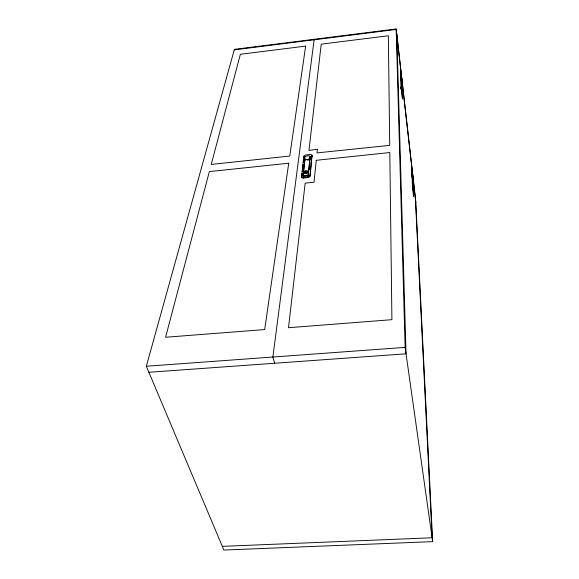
<?xml version="1.0" encoding="UTF-8"?>
<svg xmlns="http://www.w3.org/2000/svg" width="579" height="579" viewBox="0 0 579 579"><rect width="100%" height="100%" fill="white"/><g stroke="black" fill="none" stroke-linecap="round" stroke-linejoin="round"><path stroke-width="0.87" d="M304.88 159.811L302.947 175.893L303.331 176.197L308.238 175.415L310.156 158.364M304.909 158.537L303.179 175.813L308.158 175.039L310.047 156.866M401.413 89.057L401.095 75.95L400.733 76.052M310.018 176.132L311.994 155.49A2.121 1.144 -11.5 0 0 310.04 154.535L306.009 154.962A2.121 1.144 -11.7 0 0 303.787 156.366L301.565 177A2.178 1.216 -11.9 0 0 303.555 178.035L307.731 177.608A2.186 1.223 -11.7 0 0 310.018 176.132L311.994 155.49M308.484 175.097L308.687 173.309M309.085 169.734L309.287 167.946M309.685 164.371L309.888 162.583M305.603 172.832L305.423 171.97L305.929 172.803L306.088 171.76L305.929 172.803M305.763 171.797L305.488 171.406L305.423 171.97M306.204 173.193L306.088 171.76M301.565 177L301.999 173.418M302.224 171.623L302.549 168.93M302.766 167.136L303.099 164.443M303.316 162.648L303.642 159.963M314.122 39.792L272.875 357.026L274.641 363.257M146.335 366.254L234.401 49.36L396.181 28.95L415.715 200.79L432.665 541.633L223.878 550.05L146.335 366.254L405.126 347.386L432.665 541.633M234.263 49.866L396.195 29.442L415.831 202.686M401.102 79.135L401.138 76.211M401.16 79.815L401.464 79.091M401.131 87.74L401.971 87.646L402.166 90.027L401.848 86.51L402.036 87.842L401.16 87.979L402.412 98.987L401.746 80.3L400.516 69.451L401.146 87.943M401.138 88.131L401.978 88.037L401.189 88.5M401.167 88.269L402.007 88.174M401.167 88.363L402.007 88.269M401.023 88.884L401.356 88.363M401.175 88.659L402.014 88.565L401.196 88.891M306.023 172.325L305.878 173.222M301.369 176.081A2.186 1.216 -11.9 0 0 303.367 177.116L307.536 176.689A2.186 1.216 -11.7 0 0 309.83 175.213M411.807 173.266L412.494 176.233L412.979 189.876L412.161 173.208M412.349 185.519L413.124 185.439L412.371 185.714M412.364 185.939L413.174 186.148L412.386 186.134M412.378 186.025L413.153 185.953C413.609 190.932 412.646 181.517 413.203 185.91M412.393 186.452L413.167 186.373L412.414 186.648M148.875 372.283L406.038 353.82L396.796 34.747M222.322 546.359L432.122 537.768L415.404 198.952M310.069 157.22L310.178 157.097M412.219 177.673L411.937 175.495M401.196 80.966L400.979 79.598M303.447 175.813L303.526 176.19M303.367 177.116L303.555 178.035M302.868 175.509L302.947 175.893M303.787 156.366L303.968 157.271A2.113 1.144 -11.7 0 1 304.322 156.648M307.514 175.394L307.724 176.421M307.536 176.689L307.731 177.608M308.173 174.967L308.252 175.343M401.746 91.974L401.522 79.772M413.124 185.439L413.196 186.568M396.181 28.95L405.126 347.386M401.971 87.646L402.043 88.797M400.95 86.64L400.986 88.399M307.044 171.239A2.171 1.209 -11.8 0 1 307.398 173.049A2.171 1.209 -11.8 0 1 304.12 173.396A2.171 1.209 -11.8 0 1 304.909 171.456M309.989 156.822A3.221 1.751 -11.6 0 1 309.707 159.37M309.012 159.724A3.221 1.751 -11.6 0 1 307.398 160.137M305.835 160.065A3.221 1.751 -11.6 0 1 304.974 157.72M310.909 158.639A3.221 1.751 -11.6 0 1 310.38 159.58M310.12 157.466A3.221 1.751 -11.6 0 1 310.583 157.785M311.82 155.722A2.121 1.151 -11.5 0 1 312.175 156.395M401.71 89.861L401.37 86.56L401.71 89.861M401.884 80.568L401.385 75.639L401.884 80.568M412.878 187.596L412.581 184.513L412.878 187.596M412.849 177.478L412.407 172.868L412.849 177.478M316.264 160.303L314.021 182.226L305.184 183.13L288.501 327.714L391.918 319.68L389.812 152.53L316.264 160.303M317.386 149.295L317.017 152.899L389.725 145.358L388.35 35.76L321.222 44.163L308.962 150.424L317.386 149.295M288.726 163.213L264.683 329.567L165.58 337.26L209.359 171.594L288.726 163.213M305.647 46.117L289.761 156.041L211.248 164.429L240.357 54.288L305.647 46.117M413.572 196.259L412.501 186.937L411.582 166.955L412.632 176.154L413.572 196.259M305.705 159.37A3.221 1.751 -11.6 0 0 310.633 157.3A3.221 1.751 -11.6 0 0 306.052 156.25A3.221 1.751 -11.6 0 0 305.705 159.37M304.554 173.128A2.178 1.209 -11.8 0 0 307.89 171.71A2.178 1.209 -11.8 0 0 304.8 170.971A2.178 1.209 -11.8 0 0 304.554 173.128"/></g></svg>
